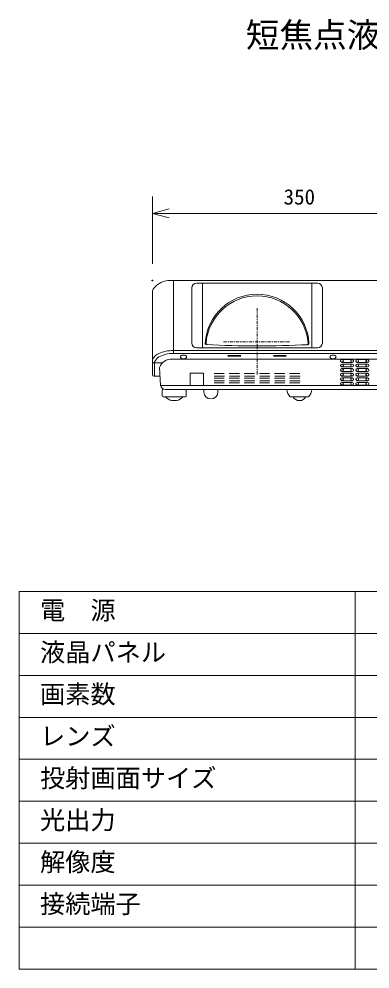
# Model space of a CAD drawing. Units: millimetres, scale not verified. Extents: x -63 to 62, y -56 to 57.
# Drawn here: x -62.5 to -20.7, y -56.5 to 56.8 of the extents above; entities that cross this region are included whole.
import ezdxf
from ezdxf.enums import TextEntityAlignment as Align

# ---------------------------------------------------------------- set-up
doc = ezdxf.new("R2010")
doc.units = ezdxf.units.MM
doc.header["$LTSCALE"] = 0.125
doc.header["$PDMODE"] = 32
doc.header["$PDSIZE"] = 0.0625
doc.linetypes.add('USER1', pattern=[6, 3, -1, 1, -1])
for name, color, linetype, lineweight in [('0-0_0', 7, 'Continuous', 18), ('0-2_WAKU', 1, 'Continuous', 18), ('0-4_GAIKEI', 7, 'Continuous', 18), ('0-5_SUNPO', 7, 'Continuous', 18)]:
    doc.layers.add(name, color=color, linetype=linetype, lineweight=lineweight)
doc.layers.add('0-1_DEFPOINTS', color=7, linetype='Continuous')
doc.layers.add('0-3_MOJI1', color=7, linetype='Continuous')
doc.styles.add('ＭＳ ゴシック', font='')
doc.styles.get('ＭＳ ゴシック').set_extended_font_data('MS Gothic')

# ---------------------------------------------------------------- blocks, each defined once
blk = doc.blocks.new('_OPEN30')
at = {"layer": '0-0_0'}
blk.add_line((0, 0), (-1, 0), dxfattribs=at)
blk.add_lwpolyline([(-1, 0.26795), (0, 0), (-1, -0.26795)], dxfattribs=at)
blk = doc.blocks.new('D4')
at = {"layer": '0-1_DEFPOINTS'}
for p in [(-13.4659, 36.4832), (-48.4659, 28.4832), (-13.4659, 28.4832)]:
    blk.add_point(p, dxfattribs=at)
at = {"layer": '0-5_SUNPO'}
for p, q in [((-48.4659, 30.4832), (-48.4659, 38.4832)), ((-13.4659, 30.4832), (-13.4659, 38.4832)), ((-46.4659, 36.4832), (-15.4659, 36.4832))]:
    blk.add_line(p, q, dxfattribs=at)
at = {"layer": '0-5_SUNPO', "xscale": 2, "yscale": 2, "rotation": 180}
blk.add_blockref('_OPEN30', (-48.4659, 36.4832), dxfattribs=at)
at = {"layer": '0-5_SUNPO', "xscale": 2, "yscale": 2}
blk.add_blockref('_OPEN30', (-13.4659, 36.4832), dxfattribs=at)
at = {"layer": '0-5_SUNPO', "style": 'ＭＳ ゴシック'}
blk.add_text('350', height=1.833, dxfattribs=at).set_placement((-32.8409, 36.9832), align=Align.BOTTOM_LEFT)

msp = doc.modelspace()

# ---------------------------------------------------------------- linework, layer by layer
at = {"layer": '0-2_WAKU', "color": 4}
for p, q in [((-62.5176, -11.4727), (62.4824, -11.4727)), ((-62.5176, -11.4727), (-62.5176, -56.4727)), ((-22.5176, -11.4727), (-22.5176, -56.4727)), ((62.4824, -56.4727), (-62.5176, -56.4727))]:
    msp.add_line(p, q, dxfattribs=at)
at = {"layer": '0-2_WAKU'}
for p, q in [((-62.5176, -16.4727), (62.4824, -16.4727)), ((-62.5176, -21.4727), (62.4824, -21.4727)), ((-62.5176, -26.4727), (62.4824, -26.4727)), ((-62.5176, -31.4727), (62.4824, -31.4727)), ((-62.5176, -36.4727), (62.4824, -36.4727)), ((-62.5176, -41.4727), (62.4824, -41.4727)), ((-62.5176, -46.4727), (62.4824, -46.4727)), ((-62.5176, -51.4727), (62.4824, -51.4727))]:
    msp.add_line(p, q, dxfattribs=at)
at = {"layer": '0-4_GAIKEI'}
for p, q in [((-44.8086, 25.5854), (-13.4918, 25.5854)), ((-46.6502, 24.2573), (-46.6502, 14.3499)), ((-44.4338, 16.2345), (-13.8666, 16.2345)), ((-37.7229, 16.6257), (-37.7227, 16.6141)), ((-36.1146, 16.6691), (-37.6484, 16.6691)), ((-37.6484, 16.5716), (-36.1146, 16.5716)), ((-36.0402, 16.6141), (-36.04, 16.6257)), ((-32.3229, 16.6257), (-32.3227, 16.6141)), ((-30.7146, 16.6691), (-32.2484, 16.6691)), ((-32.2484, 16.5716), (-30.7146, 16.5716)), ((-30.6402, 16.6141), (-30.64, 16.6257)), ((-22.8585, 16.1874), (-24.0816, 16.1874)), ((-22.6926, 16.0034), (-22.6926, 16.0215)), ((-21.0573, 16.1874), (-22.2805, 16.1874)), ((-20.8914, 16.0034), (-20.8914, 16.0215)), ((-45.6632, 13.0691), (-45.796, 15.2361)), ((-24.0816, 15.8375), (-22.8585, 15.8375)), ((-22.8585, 15.642), (-24.0816, 15.642)), ((-24.0816, 15.2921), (-22.8585, 15.2921)), ((-22.8585, 15.0966), (-24.0816, 15.0966)), ((-24.0816, 14.7467), (-22.8585, 14.7467)), ((-22.6926, 15.458), (-22.6926, 15.4761)), ((-22.6926, 14.9126), (-22.6926, 14.9307)), ((-22.2805, 15.8375), (-21.0573, 15.8375)), ((-21.0573, 15.642), (-22.2805, 15.642)), ((-22.2805, 15.2921), (-21.0573, 15.2921)), ((-21.0573, 15.0966), (-22.2805, 15.0966)), ((-22.2805, 14.7467), (-21.0573, 14.7467)), ((-20.8914, 15.458), (-20.8914, 15.4761)), ((-20.8914, 14.9126), (-20.8914, 14.9307)), ((-46.4843, 14.184), (-45.7315, 14.184)), ((-39.3065, 14.5051), (-38.0906, 14.5051)), ((-39.3065, 13.9551), (-38.0903, 13.9551)), ((-39.2732, 13.6327), (-38.0565, 13.6327)), ((-39.2728, 14.1827), (-38.0565, 14.1827)), ((-37.5065, 14.5051), (-36.2906, 14.5051)), ((-37.5065, 13.9551), (-36.2903, 13.9551)), ((-37.4732, 13.6327), (-36.2565, 13.6327)), ((-37.4728, 14.1827), (-36.2565, 14.1827)), ((-35.7065, 14.5051), (-34.4906, 14.5051)), ((-35.7065, 13.9551), (-34.4903, 13.9551)), ((-35.6732, 13.6327), (-34.4565, 13.6327)), ((-35.6728, 14.1827), (-34.4565, 14.1827)), ((-33.9065, 14.5051), (-32.6906, 14.5051)), ((-33.9065, 13.9551), (-32.6903, 13.9551)), ((-33.8732, 13.6327), (-32.6565, 13.6327)), ((-33.8728, 14.1827), (-32.6565, 14.1827)), ((-32.1065, 14.5051), (-30.8906, 14.5051)), ((-32.1065, 13.9551), (-30.8903, 13.9551)), ((-32.0732, 13.6327), (-30.8565, 13.6327)), ((-32.0728, 14.1827), (-30.8565, 14.1827)), ((-30.3065, 14.5051), (-29.0906, 14.5051)), ((-30.3065, 13.9551), (-29.0903, 13.9551)), ((-30.2732, 13.6327), (-29.0565, 13.6327)), ((-30.2728, 14.1827), (-29.0565, 14.1827)), ((-22.8585, 14.5512), (-24.0816, 14.5512)), ((-24.0816, 14.2013), (-22.8585, 14.2013)), ((-22.8585, 14.0057), (-24.0816, 14.0057)), ((-24.0816, 13.6559), (-22.8585, 13.6559)), ((-22.6926, 14.3672), (-22.6926, 14.3852)), ((-22.6926, 13.8218), (-22.6926, 13.8398)), ((-21.0573, 14.5512), (-22.2805, 14.5512)), ((-22.2805, 14.2013), (-21.0573, 14.2013)), ((-21.0573, 14.0057), (-22.2805, 14.0057)), ((-22.2805, 13.6559), (-21.0573, 13.6559)), ((-20.8914, 14.3672), (-20.8914, 14.3852)), ((-20.8914, 13.8218), (-20.8914, 13.8398)), ((-45.1156, 12.6222), (-13.1848, 12.6222)), ((-39.3065, 13.4051), (-38.0923, 13.4051)), ((-39.2714, 13.0827), (-38.0565, 13.0827)), ((-37.5065, 13.4051), (-36.2923, 13.4051)), ((-37.4714, 13.0827), (-36.2565, 13.0827)), ((-35.7065, 13.4051), (-34.4923, 13.4051)), ((-35.6714, 13.0827), (-34.4565, 13.0827)), ((-33.9065, 13.4051), (-32.6923, 13.4051)), ((-33.8714, 13.0827), (-32.6565, 13.0827)), ((-32.1065, 13.4051), (-30.8923, 13.4051)), ((-32.0714, 13.0827), (-30.8565, 13.0827)), ((-30.3065, 13.4051), (-29.0923, 13.4051)), ((-30.2714, 13.0827), (-29.0565, 13.0827)), ((-22.8585, 13.4603), (-24.0816, 13.4603)), ((-24.0816, 13.1105), (-22.8585, 13.1105)), ((-22.6926, 13.2764), (-22.6926, 13.2944)), ((-21.0573, 13.4603), (-22.2805, 13.4603)), ((-22.2805, 13.1105), (-21.0573, 13.1105)), ((-20.8914, 13.2764), (-20.8914, 13.2944))]:
    msp.add_line(p, q, dxfattribs=at)
at = {"layer": '0-4_GAIKEI', "color": 1}
for p, q in [((-44.1396, 25.5854), (-44.1396, 16.905)), ((-41.3951, 25.2699), (-26.9679, 25.2699)), ((-40.6852, 25.2699), (-40.6852, 17.5878)), ((-27.6777, 25.2699), (-27.6777, 17.5878)), ((-41.9481, 24.7168), (-41.9481, 18.1409)), ((-26.4148, 24.7168), (-26.4148, 18.1409)), ((-44.226, 17.2521), (-14.0744, 17.2521)), ((-41.3951, 17.5878), (-26.9679, 17.5878)), ((-46.3858, 15.8914), (-46.3858, 14.184)), ((-44.1792, 16.905), (-13.9666, 16.905)), ((-46.6502, 15.7694), (-45.4627, 15.7694)), ((-42.1595, 14.5497), (-42.1595, 13.0765)), ((-40.5531, 14.5497), (-42.1595, 14.5497)), ((-40.5531, 13.0765), (-40.5531, 14.5497)), ((-12.6406, 13.0765), (-45.6636, 13.0765)), ((-45.4792, 12.492), (-45.4792, 11.853)), ((-42.609, 12.492), (-42.609, 11.853)), ((-42.1595, 13.0765), (-40.5531, 13.0765)), ((-40.5072, 12.6222), (-40.5072, 12.3063)), ((-38.8481, 12.6222), (-38.8481, 12.3063)), ((-45.3686, 11.7424), (-42.7196, 11.7424)), ((-30.2452, 11.7254), (-28.0732, 11.7254)), ((-44.3261, 11.2854), (-43.7683, 11.2854))]:
    msp.add_line(p, q, dxfattribs=at)
at = {"layer": '0-4_GAIKEI', "color": 1, "linetype": 'USER1'}
for p, q in [((-34.1815, 22.2874), (-34.1815, 14.2874)), ((-38.1815, 18.2874), (-30.1815, 18.2874))]:
    msp.add_line(p, q, dxfattribs=at)
at = {"layer": '0-4_GAIKEI'}
for points in [[(-24.2475, 16.0215), (-24.2475, 16.0034), (-24.0816, 15.8375)], [(-22.4464, 16.0215), (-22.4464, 16.0034), (-22.2805, 15.8375)], [(-24.2475, 15.4761), (-24.2475, 15.458), (-24.0816, 15.2921)], [(-24.2475, 14.9307), (-24.2475, 14.9126), (-24.0816, 14.7467)], [(-22.4464, 15.4761), (-22.4464, 15.458), (-22.2805, 15.2921)], [(-22.4464, 14.9307), (-22.4464, 14.9126), (-22.2805, 14.7467)], [(-24.2475, 14.3852), (-24.2475, 14.3672), (-24.0816, 14.2013)], [(-24.2475, 13.8398), (-24.2475, 13.8218), (-24.0816, 13.6559)], [(-22.4464, 14.3852), (-22.4464, 14.3672), (-22.2805, 14.2013)], [(-22.4464, 13.8398), (-22.4464, 13.8218), (-22.2805, 13.6559)], [(-24.2475, 13.2944), (-24.2475, 13.2764), (-24.0816, 13.1105)], [(-22.4464, 13.2944), (-22.4464, 13.2764), (-22.2805, 13.1105)]]:
    msp.add_lwpolyline(points, dxfattribs=at)
for centre in [(-24.0816, 16.0215), (-22.8585, 16.0215), (-22.8585, 16.0034), (-22.2805, 16.0215), (-21.0573, 16.0215), (-21.0573, 16.0034), (-24.0816, 15.4761), (-24.0816, 14.9307), (-22.8585, 15.4761), (-22.8585, 15.458), (-22.8585, 14.9307), (-22.8585, 14.9126), (-22.2805, 15.4761), (-22.2805, 14.9307), (-21.0573, 15.4761), (-21.0573, 15.458), (-21.0573, 14.9307), (-21.0573, 14.9126), (-24.0816, 14.3852), (-24.0816, 13.8398), (-22.8585, 14.3852), (-22.8585, 14.3672), (-22.8585, 13.8398), (-22.8585, 13.8218), (-22.2805, 14.3852), (-22.2805, 13.8398), (-21.0573, 14.3852), (-21.0573, 14.3672), (-21.0573, 13.8398), (-21.0573, 13.8218), (-24.0816, 13.2944), (-22.8585, 13.2944), (-22.8585, 13.2764), (-22.2805, 13.2944), (-21.0573, 13.2944), (-21.0573, 13.2764)]:
    msp.add_circle(centre, 0.1659, dxfattribs=at)
for centre, radius, start, end in [((-44.6108, 23.2387), 2.355, 85.18013, 145.57859), ((-44.3657, 14.7132), 1.5229, 87.43686, 159.91567), ((-46.4843, 14.3499), 0.1659, 180, 270), ((-45.1156, 13.1752), 0.553, 183.50591, 270)]:
    msp.add_arc(centre, radius, start, end, dxfattribs=at)
at = {"layer": '0-4_GAIKEI', "color": 1}
for centre, radius, start, end in [((-41.3951, 24.7168), 0.553, 90, 180), ((-26.9679, 24.7168), 0.553, 0, 90), ((-46.0972, 24.2573), 0.553, 145.57859, 180), ((-34.1775, 17.7852), 6.1875, 90.0366, 176.82011), ((-34.1234, 17.6255), 6.1581, 90.54056, 175.31668), ((-34.2396, 17.6255), 6.1581, 4.68332, 89.45944), ((-34.1854, 17.7852), 6.1875, 3.1589, 89.9634), ((-41.3951, 18.1409), 0.553, 180, 270), ((-40.1898, 18.1192), 0.1659, 176.82011, 267.27493), ((-40.0956, 18.1147), 0.1659, 175.31668, 267.31754), ((-28.2674, 18.1147), 0.1659, 272.68246, 4.68332), ((-28.173, 18.117), 0.1659, 272.70406, 3.1589), ((-26.9679, 18.1409), 0.553, 270, 0), ((-44.2026, 13.0292), 4.2229, 89.68219, 113.47047), ((-34.1582, 144.8413), 127.0315, 267.27493, 272.70406), ((-44.7936, 14.8801), 2.2981, 118.33892, 143.88871), ((-45.2435, 15.4256), 1.2336, 120.01001, 157.81803), ((-44.2565, 13.5781), 3.3278, 88.66909, 118.81646), ((-45.2327, 12.4316), 0.2538, 112.70107, 166.24366), ((-42.8555, 12.4316), 0.2538, 13.75634, 48.67834), ((-29.207, 12.7256), 1.4416, 184.11084, 223.9324), ((-29.1114, 12.7256), 1.4416, 316.0676, 355.88916), ((-45.3686, 11.853), 0.1106, 180, 270), ((-43.9881, 12.6728), 1.428, 220.65642, 256.30682), ((-44.1063, 12.6728), 1.428, 283.69318, 319.34358), ((-42.7196, 11.853), 0.1106, 270, 0), ((-39.6777, 12.3063), 0.8295, 180, 270), ((-39.6777, 12.3063), 0.8295, 270, 0), ((-29.1441, 12.15), 0.8655, 209.38027, 330.61973)]:
    msp.add_arc(centre, radius, start, end, dxfattribs=at)
at = {"layer": '0-4_GAIKEI'}
for centre in [(-42.9478, 16.4936), (-25.1456, 16.4936)]:
    msp.add_ellipse(centre, major_axis=(-0.3817, 0), ratio=0.569445, dxfattribs=at)

# ---------------------------------------------------------------- block references
at = {"layer": '0-5_SUNPO'}
msp.add_blockref('D4', (1.8157, -2.8795), dxfattribs=at)

# ---------------------------------------------------------------- texts
at = {"layer": '0-3_MOJI1', "style": 'ＭＳ ゴシック'}
for s, height, p in [('短焦点液晶プロジェクター', 2.933, (-35.5176, 52.5273)), ('電\u3000源', 2.199, (-60.0176, -15.4727)), ('液晶パネル', 2.199, (-60.0176, -20.4727)), ('画素数', 2.199, (-60.0176, -25.4727)), ('レンズ', 2.199, (-60.0176, -30.4727)), ('投射画面サイズ', 2.199, (-60.0176, -35.4727)), ('光出力', 2.199, (-60.0176, -40.4727)), ('解像度', 2.199, (-60.0176, -45.4727)), ('接続端子', 2.199, (-60.0176, -50.4727))]:
    msp.add_text(s, height=height, dxfattribs=at).set_placement(p, align=Align.BOTTOM_LEFT)

doc.saveas('drawing.dxf')
